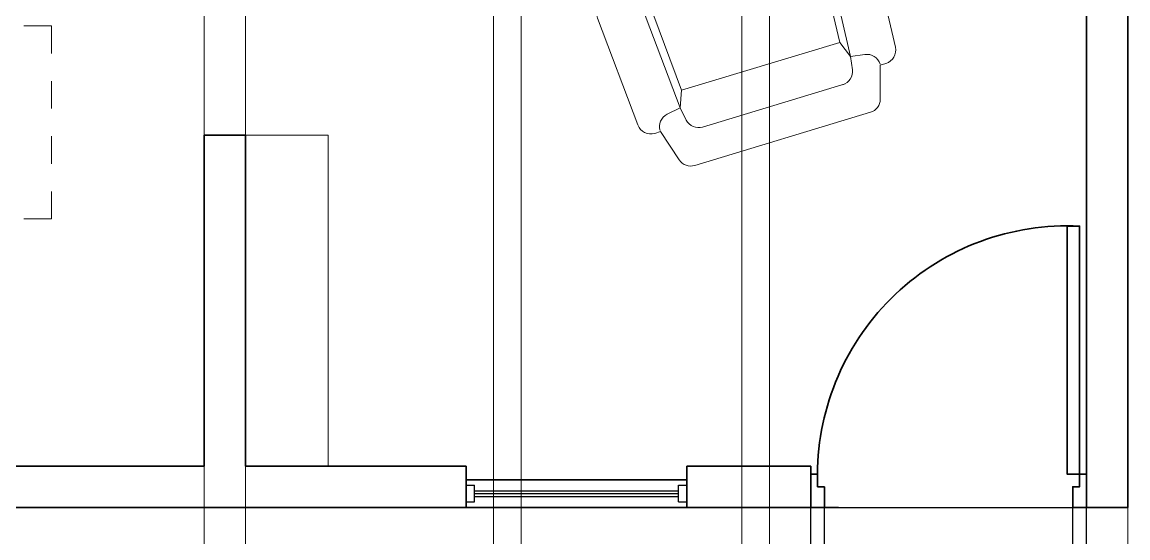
# Model space of a CAD drawing. Header units: metres. Extents: x -56 to -36, y -677 to -309.
# Drawn here: x -41.003 to -36.993, y -319.435 to -317.564 of the extents above; entities that cross this region are included whole.
import ezdxf

# ---------------------------------------------------------------- set-up
doc = ezdxf.new("R2010")
doc.units = ezdxf.units.M
doc.header["$LTSCALE"] = 5
doc.header["$MEASUREMENT"] = 0
doc.linetypes.add('HIDDEN', pattern=[0.375, 0.25, -0.125])
for name, color, linetype, lineweight in [('A-FLOR-LEVL', 7, 'Continuous', 35), ('A-FLOR-STRS', 4, 'Continuous', 25), ('A-FURN', 7, 'Continuous', 18), ('A-GLAZ-FULL', 4, 'Continuous', 25), ('A-WALL-FULL', 7, 'Continuous', 35), ('A-WALL-FULL-EXTR', 7, 'Continuous', 35), ('A-WALL-FULL-INTR', 7, 'Continuous', 35)]:
    doc.layers.add(name, color=color, linetype=linetype, lineweight=lineweight)

msp = doc.modelspace()

# ---------------------------------------------------------------- linework, layer by layer
at = {"layer": 'A-FLOR-LEVL'}
for p, q in [((-40.1933, -319.1745), (-39.3933, -319.1745)), ((-38.5933, -319.1745), (-38.1433, -319.1745)), ((-38.5933, -319.2245), (-39.3933, -319.2245)), ((-40.1933, -319.3245), (-38.0433, -319.3245)), ((-38.5933, -319.3245), (-39.3933, -319.3245))]:
    msp.add_line(p, q, dxfattribs=at)
at = {"layer": 'A-FLOR-STRS'}
for p, q in [((-38.1433, -323.2445), (-38.1433, -319.3245)), ((-38.0933, -323.2445), (-38.0933, -319.3245)), ((-38.0933, -319.3245), (-37.1433, -319.3245)), ((-37.1933, -323.2445), (-37.1933, -319.3245)), ((-37.1433, -323.2445), (-37.1433, -319.3245))]:
    msp.add_line(p, q, dxfattribs=at)
at = {"layer": 'A-FURN', "linetype": 'HIDDEN', "ltscale": 0.001}
for p, q in [((-40.8965, -317.5783), (-42.7965, -317.5783)), ((-40.8965, -318.2783), (-40.8965, -317.5783)), ((-42.7965, -318.2783), (-40.8965, -318.2783))]:
    msp.add_line(p, q, dxfattribs=at)
at = {"layer": 'A-FURN'}
for p in [(-40.3433, -313.4745), (-40.1933, -313.4745), (-39.2933, -314.1745), (-39.1933, -314.1295), (-38.3933, -313.4745), (-38.2933, -313.4745), (-37.1433, -313.4745), (-36.9933, -313.3245)]:
    msp.add_xline(p, (0, 1), dxfattribs=at)
for points in [[(-37.9268, -317.8915, 0.33005), (-37.8913, -317.8438), (-37.891, -317.7203), (-37.8707, -317.7141, 0.394867), (-37.8364, -317.655), (-37.9297, -317.252, 0.414214), (-37.9896, -317.2145), (-38.078, -317.235, 0.414214), (-38.0967, -317.265), (-37.9987, -317.6889), (-38.0378, -317.6378), (-38.1325, -317.2389, -0.396542), (-38.1154, -317.2092), (-38.0968, -317.2035)], [(-37.9268, -317.8915), (-38.564, -318.0843, -0.33005), (-38.62, -318.0643), (-38.6887, -317.9616), (-38.709, -317.9678, -0.394867), (-38.7703, -317.9375), (-38.9161, -317.5505, -0.414214), (-38.887, -317.4861), (-38.8021, -317.4541, -0.414214), (-38.7699, -317.4687), (-38.6165, -317.8759), (-38.6123, -317.8116), (-38.7546, -317.4271, 0.396542), (-38.7853, -317.4119), (-38.8039, -317.4175)], [(-37.8921, -317.7168, 0.369416), (-37.9468, -317.6817), (-37.9987, -317.6889), (-37.9925, -317.7373, -0.366122), (-38.0276, -317.7914), (-38.0185, -317.7887)], [(-38.6897, -317.9581, -0.369416), (-38.6636, -317.8986), (-38.6165, -317.8759), (-38.5948, -317.9195, 0.366122), (-38.5356, -317.9451), (-38.0185, -317.7887)]]:
    msp.add_lwpolyline(points, format="xyb", dxfattribs=at)
at = {"layer": 'A-FURN', "lineweight": 20}
msp.add_lwpolyline([(-38.6123, -317.8116), (-38.0378, -317.6378, 0.622538)], format="xyb", dxfattribs=at)
at = {"layer": 'A-FURN'}
msp.add_lwpolyline([(-40.1933, -319.1745), (-39.8933, -319.1745), (-39.8933, -317.9745), (-40.1933, -317.9745), (-40.1933, -319.1745)], dxfattribs=at)
at = {"layer": 'A-GLAZ-FULL'}
for p, q in [((-39.3933, -319.2445), (-39.3633, -319.2445)), ((-39.3633, -319.2645), (-38.6233, -319.2645)), ((-39.3633, -319.2745), (-38.6233, -319.2745)), ((-38.6233, -319.2445), (-38.5933, -319.2445)), ((-39.3933, -319.3045), (-39.3633, -319.3045)), ((-39.3633, -319.2845), (-38.6233, -319.2845)), ((-38.6233, -319.3045), (-38.5933, -319.3045))]:
    msp.add_line(p, q, dxfattribs=at)
at = {"layer": 'A-GLAZ-FULL', "ltscale": 0.001}
for p, q in [((-39.3633, -319.3045), (-39.3633, -319.2445)), ((-38.6233, -319.3045), (-38.6233, -319.2445))]:
    msp.add_line(p, q, dxfattribs=at)
at = {"layer": 'A-WALL-FULL'}
for p, q in [((-36.9933, -313.3245), (-36.9933, -319.3245)), ((-38.1433, -319.3245), (-38.1433, -319.1745)), ((-36.9933, -319.3245), (-37.1433, -319.3245))]:
    msp.add_line(p, q, dxfattribs=at)
at = {"layer": 'A-WALL-FULL-EXTR'}
for p, q in [((-37.1433, -319.2045), (-37.1433, -313.4745)), ((-40.3433, -317.9745), (-40.1933, -317.9745)), ((-40.3433, -319.1745), (-40.3433, -317.9745)), ((-40.1933, -319.1745), (-40.1933, -317.9745)), ((-41.1433, -319.1745), (-40.3433, -319.1745)), ((-39.3933, -319.3245), (-39.3933, -319.1745)), ((-38.5933, -319.3245), (-38.5933, -319.1745)), ((-41.1433, -319.3245), (-40.3433, -319.3245)), ((-40.3433, -319.3245), (-40.1933, -319.3245))]:
    msp.add_line(p, q, dxfattribs=at)
at = {"layer": 'A-WALL-FULL-INTR'}
msp.add_line((-38.1183, -319.2045), (-38.1183, -319.2495), dxfattribs=at)
msp.add_lwpolyline([(-37.1683, -319.2495), (-37.1933, -319.2495), (-37.1933, -319.2645), (-37.1933, -319.3245), (-37.1433, -319.3245), (-37.1433, -319.2045), (-37.1683, -319.2045), (-37.1683, -319.2495), (-37.1683, -319.2045), (-37.1683, -318.3045), (-37.2133, -318.3045), (-37.2133, -319.2045), (-37.1683, -319.2045)], dxfattribs=at)
msp.add_lwpolyline([(-38.0933, -319.2495), (-38.0933, -319.2645), (-38.0933, -319.3245), (-38.1433, -319.3245), (-38.1433, -319.2045), (-38.1183, -319.2045), (-38.1183, -319.2495)], close=True, dxfattribs=at)
msp.add_arc((-37.2133, -319.2091), 0.9057, 87.1522, 179.707, dxfattribs=at)

doc.saveas('drawing.dxf')
